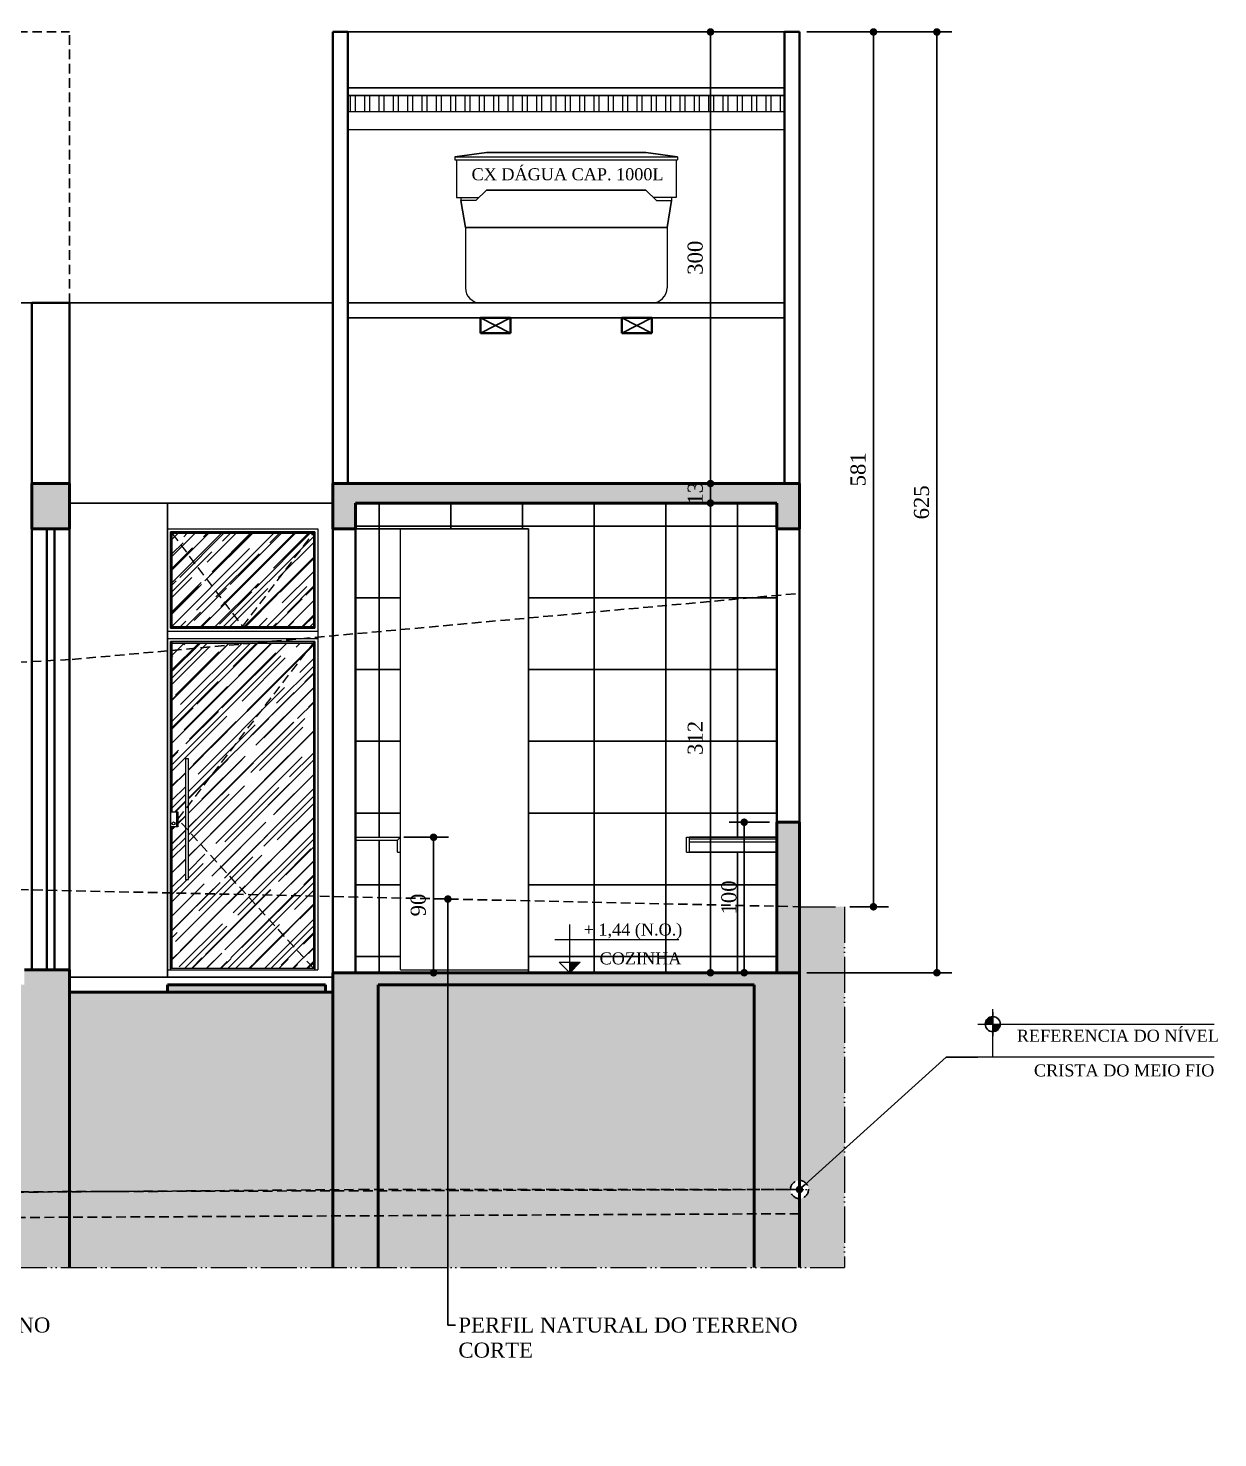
# Model space of a CAD drawing. Header units: millimetres. Extents: x 81693 to 98868, y 6565 to 11437.
# Drawn here: x 91499 to 92290, y 9524 to 10461 of the extents above; entities that cross this region are included whole.
import ezdxf
from ezdxf import colors
from ezdxf.entities.mleader import LeaderData, LeaderLine
from ezdxf.math import Vec2, Vec3

# ---------------------------------------------------------------- set-up
doc = ezdxf.new("R2010")
doc.units = ezdxf.units.MM
for name, pattern in [('ACAD_ISO05W100', [33, 24, -3, 0, -3, 0, -3]), ('ACAD_ISO06W100', [36, 24, -3, 0, -3, 0, -3, 0, -3]), ('HIDDEN', [9.525, 6.35, -3.175])]:
    doc.linetypes.add(name, pattern=pattern)
for name, color, linetype, lineweight in [('Cotas', 12, 'Continuous', 5), ('Fachadas - Varanda', 3, 'Continuous', 30), ('Hachura', 1, 'Continuous', 9), ('Parede Baixa', 5, 'Continuous', 50), ('Parede Corte', 4, 'Continuous', 40), ('Perfil Natural-1', 241, 'HIDDEN', 25), ('Perfil Natural-2', 40, 'HIDDEN', 25), ('Perfil Natural-4', 150, 'HIDDEN', 25), ('Pisos', 55, 'Continuous', 5), ('Pisos Externos', 15, 'Continuous', 9), ('Portas - Janelas', 2, 'Continuous', 20), ('Projeção Balanço', 2, 'ACAD_ISO05W100', 20), ('Projeção Portas', 55, 'HIDDEN', 5)]:
    doc.layers.add(name, color=color, linetype=linetype, lineweight=lineweight)
for name, color, linetype in [('Grama', 84, 'Continuous'), ('Hachuria - Moveis', 1, 'Continuous'), ('Piso', 55, 'Continuous'), ('Piso Lay-out', 19, 'Continuous'), ('PN010', 1, 'Continuous'), ('PORTAS', 3, 'Continuous'), ('Portas-Cotas', 2, 'Continuous'), ('Projeção Janela - Viga', 1, 'HIDDEN'), ('Projeção perfil', 74, 'HIDDEN'), ('Texto', 2, 'Continuous')]:
    doc.layers.add(name, color=color, linetype=linetype)
doc.styles.get("Standard").update_dxf_attribs({"font": 'romantic.ttf', "height": 10})
doc.styles.add('Valéria', font='romantic.ttf', dxfattribs={"height": 10})
doc.styles.add('Valéria1', font='romantic.ttf', dxfattribs={"height": 10})
doc.dimstyles.new('Cota - 50', dxfattribs={"dimtxt": 10, "dimasz": 5, "dimexe": 10, "dimexo": 20, "dimgap": 5, "dimtad": 1, "dimtxsty": 'Valéria', "dimblk": 'DOT', "dimcen": 0, "dimclrd": 12, "dimclre": 12, "dimclrt": 2, "dimazin": 2, "dimtfac": 1, "dimtix": 1, "dimtmove": 0, "dimatfit": 3, "dimldrblk": 'DOT', "dimfxl": 1, "dimarcsym": 0})
pattern_1 = [(90, (27486.398, 7891.56), (-47.625, 1e-14), []), (180, (27486.398, 7891.56), (-1e-14, -47.625), [])]
pattern_2 = [(95, (27486.398, 7891.559), (14.009465, 11.755338), [1.905, -20.955]), (40, (27486.398, 7891.56), (-16.0018453, 11.017673), [1.524, -16.7640584]), (145.451445, (27487.565, 7892.539), (-1.99238, 22.77301), [1.619001, -17.8090245]), (91.1842, (27482.805, 7895.151), (22.141024, 16.195341), [2.8575, -31.4325]), (141.635558, (27484.65, 7896.5), (-0.708662, 34.282676), [2.428502, -26.713561]), (36.18415, (27482.805, 7895.15), (-0.708662, 34.282676), [2.285997, -25.145973]), (66, (27485.5, 7896.049), (17.951998, 3.489515), [1.905, -20.955]), (11, (27485.5, 7896.05), (-8.6539927, 17.3941193), [1.524, -16.764]), (116.451445, (27486.996, 7896.34), (9.298005, 20.8836343), [1.619001, -17.808994]), (82.5, (27486.3976, 7891.559), (-5.7605469, 6.1973414), [0, -16.5608, 0, -17.018, 0, -16.8275]), (52.5, (27486.398, 7891.559), (-2.3589727, 11.8087), [0, -9.7028, 0, -16.1798, 0, -6.4135]), (12.5, (27482.3924, 7887.554), (9.9927863, 9.18261956), [0, -6.35, 0, -19.812, 0, -26.289]), (2.5, (27480.596, 7885.758), (8.6763904, 12.2722393), [0, -8.255, 0, -13.1572, 0, -18.669])]

# ---------------------------------------------------------------- blocks, each defined once
blk = doc.blocks.new('_Dot')
at = {"color": 0, "linetype": 'ByBlock', "lineweight": -2}
blk.add_line((-0.5, 0), (-1, 0), dxfattribs=at)
at = {"color": 0, "linetype": 'ByBlock', "const_width": 0.5}
blk.add_lwpolyline([(-0.25, 0, 1), (0.25, 0, 1)], format="xyb", close=True, dxfattribs=at)
blk = doc.blocks.new('*D136')
at = {"layer": 'Cotas', "color": 12, "lineweight": -2, "transparency": 16777216}
for p, q in [((91976.75, 10145.35), (91942.63, 10145.35)), ((91952.63, 10140.35), (91952.63, 9838.35)), ((91976.75, 9833.35), (91942.63, 9833.35))]:
    blk.add_line(p, q, dxfattribs=at)
at = {"layer": 'Defpoints', "color": 0, "transparency": 16777216}
for p in [(91996.75, 10145.35), (91952.63, 9833.35), (91996.75, 9833.35)]:
    blk.add_point(p, dxfattribs=at)
at = {"layer": 'Cotas', "color": 12, "lineweight": -2, "transparency": 16777216, "xscale": 5, "yscale": 5, "zscale": 5}
for p, rotation in [((91952.63, 10145.35), 90), ((91952.63, 9833.35), 270)]:
    blk.add_blockref('_Dot', p, dxfattribs=dict(at, rotation=rotation))
at = {"layer": 'Cotas', "color": 2, "transparency": 16777216, "insert": (91942.53, 9989.35), "char_height": 10, "attachment_point": 5, "rotation": 90, "style": 'Valéria'}
blk.add_mtext('312', dxfattribs=at)
blk = doc.blocks.new('*D137')
at = {"layer": 'Cotas', "color": 12, "lineweight": -2, "transparency": 16777216}
for p, q in [((91991.75, 9933.35), (91965.02, 9933.35)), ((91975.02, 9928.35), (91975.02, 9838.35)), ((91991.75, 9833.35), (91965.02, 9833.35))]:
    blk.add_line(p, q, dxfattribs=at)
at = {"layer": 'Defpoints', "color": 0, "transparency": 16777216}
for p in [(92011.75, 9933.35), (91975.02, 9833.35), (92011.75, 9833.35)]:
    blk.add_point(p, dxfattribs=at)
at = {"layer": 'Cotas', "color": 12, "lineweight": -2, "transparency": 16777216, "xscale": 5, "yscale": 5, "zscale": 5}
for p, rotation in [((91975.02, 9933.35), 90), ((91975.02, 9833.35), 270)]:
    blk.add_blockref('_Dot', p, dxfattribs=dict(at, rotation=rotation))
at = {"layer": 'Cotas', "color": 2, "transparency": 16777216, "insert": (91964.91, 9883.35), "char_height": 10, "attachment_point": 5, "rotation": 90, "style": 'Valéria'}
blk.add_mtext('100', dxfattribs=at)
blk = doc.blocks.new('*D138')
at = {"layer": 'Cotas', "color": 12, "lineweight": -2, "transparency": 16777216}
for p, q in [((91952.63, 10163.35), (91952.63, 10168.35)), ((91976.75, 10158.35), (91942.63, 10158.35)), ((91952.63, 10145.35), (91952.63, 10158.35)), ((91976.75, 10145.35), (91942.63, 10145.35)), ((91952.63, 10140.35), (91952.63, 10135.35))]:
    blk.add_line(p, q, dxfattribs=at)
at = {"layer": 'Defpoints', "color": 0, "transparency": 16777216}
for p in [(91952.63, 10158.35), (91996.75, 10158.35), (91996.75, 10145.35)]:
    blk.add_point(p, dxfattribs=at)
at = {"layer": 'Cotas', "color": 12, "lineweight": -2, "transparency": 16777216, "xscale": 5, "yscale": 5, "zscale": 5}
for p, rotation in [((91952.63, 10158.35), 270), ((91952.63, 10145.35), 90)]:
    blk.add_blockref('_Dot', p, dxfattribs=dict(at, rotation=rotation))
at = {"layer": 'Cotas', "color": 2, "transparency": 16777216, "insert": (91942.53, 10151.85), "char_height": 10, "attachment_point": 5, "rotation": 90, "style": 'Valéria'}
blk.add_mtext('13', dxfattribs=at)
blk = doc.blocks.new('*D139')
at = {"layer": 'Cotas', "color": 12, "lineweight": -2, "transparency": 16777216}
for p, q in [((91976.75, 10458.35), (91942.63, 10458.35)), ((91952.63, 10163.35), (91952.63, 10453.35)), ((91976.75, 10158.35), (91942.63, 10158.35))]:
    blk.add_line(p, q, dxfattribs=at)
at = {"layer": 'Defpoints', "color": 0, "transparency": 16777216}
for p in [(91952.63, 10458.35), (91996.75, 10458.35), (91996.75, 10158.35)]:
    blk.add_point(p, dxfattribs=at)
at = {"layer": 'Cotas', "color": 12, "lineweight": -2, "transparency": 16777216, "xscale": 5, "yscale": 5, "zscale": 5}
for p, rotation in [((91952.63, 10458.35), 90), ((91952.63, 10158.35), 270)]:
    blk.add_blockref('_Dot', p, dxfattribs=dict(at, rotation=rotation))
at = {"layer": 'Cotas', "color": 2, "transparency": 16777216, "insert": (91942.52, 10308.35), "char_height": 10, "attachment_point": 5, "rotation": 90, "style": 'Valéria'}
blk.add_mtext('300', dxfattribs=at)
blk = doc.blocks.new('*D140')
at = {"layer": 'Cotas', "color": 12, "lineweight": -2, "transparency": 16777216}
for p, q in [((91748.83, 9923.35), (91778.65, 9923.35)), ((91768.65, 9918.35), (91768.65, 9838.35)), ((91766.75, 9833.35), (91778.65, 9833.35))]:
    blk.add_line(p, q, dxfattribs=at)
at = {"layer": 'Defpoints', "color": 0, "transparency": 16777216}
for p in [(91728.83, 9923.35), (91746.75, 9833.35), (91768.65, 9833.35)]:
    blk.add_point(p, dxfattribs=at)
at = {"layer": 'Cotas', "color": 12, "lineweight": -2, "transparency": 16777216, "xscale": 5, "yscale": 5, "zscale": 5}
for p, rotation in [((91768.65, 9923.35), 90), ((91768.65, 9833.35), 270)]:
    blk.add_blockref('_Dot', p, dxfattribs=dict(at, rotation=rotation))
at = {"layer": 'Cotas', "color": 2, "transparency": 16777216, "insert": (91758.48, 9878.35), "char_height": 10, "attachment_point": 5, "rotation": 90, "style": 'Valéria'}
blk.add_mtext('90', dxfattribs=at)
blk = doc.blocks.new('*D141')
at = {"layer": 'Cotas', "color": 12, "lineweight": -2, "transparency": 16777216}
for p, q in [((92016.75, 10458.35), (92070.93, 10458.35)), ((92060.93, 9882.18), (92060.93, 10453.35)), ((92045.24, 9877.18), (92070.93, 9877.18))]:
    blk.add_line(p, q, dxfattribs=at)
at = {"layer": 'Defpoints', "color": 0, "transparency": 16777216}
for p in [(91996.75, 10458.35), (92060.93, 10458.35), (92025.24, 9877.18)]:
    blk.add_point(p, dxfattribs=at)
at = {"layer": 'Cotas', "color": 12, "lineweight": -2, "transparency": 16777216, "xscale": 5, "yscale": 5, "zscale": 5}
for p, rotation in [((92060.93, 10458.35), 90), ((92060.93, 9877.18), 270)]:
    blk.add_blockref('_Dot', p, dxfattribs=dict(at, rotation=rotation))
at = {"layer": 'Cotas', "color": 2, "transparency": 16777216, "insert": (92050.74, 10167.77), "char_height": 10, "attachment_point": 5, "rotation": 90, "style": 'Valéria'}
blk.add_mtext('581', dxfattribs=at)
blk = doc.blocks.new('*D144')
at = {"layer": 'Cotas', "color": 12, "lineweight": -2, "transparency": 16777216}
for p, q in [((92016.75, 10458.35), (92113.08, 10458.35)), ((92103.08, 9838.35), (92103.08, 10453.35)), ((92016.75, 9833.35), (92113.08, 9833.35))]:
    blk.add_line(p, q, dxfattribs=at)
at = {"layer": 'Defpoints', "color": 0, "transparency": 16777216}
for p in [(91996.75, 10458.35), (92103.08, 10458.35), (91996.75, 9833.35)]:
    blk.add_point(p, dxfattribs=at)
at = {"layer": 'Cotas', "color": 12, "lineweight": -2, "transparency": 16777216, "xscale": 5, "yscale": 5, "zscale": 5}
for p, rotation in [((92103.08, 10458.35), 90), ((92103.08, 9833.35), 270)]:
    blk.add_blockref('_Dot', p, dxfattribs=dict(at, rotation=rotation))
at = {"layer": 'Cotas', "color": 2, "transparency": 16777216, "insert": (92092.89, 10145.85), "char_height": 10, "attachment_point": 5, "rotation": 90, "style": 'Valéria'}
blk.add_mtext('625', dxfattribs=at)

msp = doc.modelspace()

# ---------------------------------------------------------------- hatches: boundary and pattern name
at = {"layer": 'Grama', "transparency": 33554559}
h = msp.add_hatch(dxfattribs=at)
h.set_pattern_fill('AR-RROOF', color=33, scale=0.4, angle=45)
h.set_pattern_definition([(45, (27486.398, 7891.559), (8.6210459, 22.9894557), [152.4, -20.32, 50.8, -10.16]), (45, (27492.36, 7904.706), (-16.7391974, 2.3707876), [30.48, -3.3528, 60.96, -7.62]), (45, (27483.883, 7901.258), (32.5444482, 42.17128274), [81.28, -14.224, 40.64, -10.16])])
h.paths.add_polyline_path([(91688.754, 10125.3541), (91641.754, 10063.3541), (91688.754, 10063.3541)], flags=17)
h.paths.add_polyline_path([(91688.754, 10125.3541), (91594.754, 10125.3541), (91641.754, 10063.3541)])
h.paths.add_polyline_path([(91594.754, 10125.3541), (91594.754, 10063.3541), (91641.754, 10063.3541)], flags=17)
h.paths.add_polyline_path([(91688.754, 10052.3541), (91648.3191, 10052.3541), (91594.754, 10047.4859), (91594.754, 9940.3541), (91598.754, 9940.3541), (91598.754, 9935.3541), (91603.754, 9941.8541), (91603.754, 9975.3541), (91605.754, 9975.3541), (91605.754, 9944.4541)])
h.paths.add_polyline_path([(91648.3191, 10052.3541), (91594.754, 10052.3541), (91594.754, 10047.4859)], flags=17)
h.paths.add_polyline_path([(91603.754, 9929.8541), (91598.754, 9935.3541), (91598.754, 9930.3541), (91594.754, 9930.3541), (91594.754, 9886.3526), (91644.2917, 9885.2626), (91605.754, 9927.6541), (91605.754, 9895.3541), (91603.754, 9895.3541)])
h.paths.add_polyline_path([(91688.754, 10052.3541), (91605.754, 9944.4541), (91605.754, 9927.6541), (91644.2917, 9885.2626), (91688.754, 9884.2844)])
h.paths.add_polyline_path([(91603.754, 9941.8541), (91598.754, 9935.3541), (91603.754, 9929.8541)])
h.paths.add_polyline_path([(91688.754, 9884.2844), (91644.2917, 9885.2626), (91688.754, 9836.3541)], flags=17)
h.paths.add_polyline_path([(91644.2917, 9885.2626), (91594.754, 9886.3526), (91594.754, 9836.3541), (91688.754, 9836.3541)])
at = {"layer": 'Hachura'}
h = msp.add_hatch(dxfattribs=at)
h.set_pattern_fill('EARTH', color=256, scale=2, angle=45)
h.set_pattern_definition([(45, (27486.398, 7891.559), (2e-15, 17.9605122), [12.7, -12.7]), (45, (27483.03, 7894.927), (2e-15, 17.9605122), [12.7, -12.7]), (45, (27479.662, 7898.294), (2e-15, 17.9605122), [12.7, -12.7]), (135, (27479.662, 7900.539), (-17.9605122, 2e-15), [12.7, -12.7]), (135, (27483.03, 7903.907), (-17.9605122, 2e-15), [12.7, -12.7]), (135, (27486.398, 7907.275), (-17.9605122, 2e-15), [12.7, -12.7])])
h.paths.add_polyline_path([(90834.254, 9825.3541), (90551.754, 9825.3541), (90551.754, 9685.1345), (90786.6431, 9685.8134, -0.41562806), (90787.8955, 9687.067, -0.41280048), (90789.1431, 9685.8206), (90834.254, 9685.951)])
h.paths.add_polyline_path([(91004.254, 9825.3541), (90864.254, 9825.3541), (90864.254, 9686.0377), (91004.254, 9686.4423)])
h.paths.add_polyline_path([(91281.6675, 9825.3541), (91034.254, 9825.3541), (91034.254, 9686.529), (91281.6675, 9687.2441)])
h.paths.add_polyline_path([(91496.754, 9820.3541), (91351.754, 9820.3541), (91351.754, 9687.4466), (91496.754, 9687.8657)])
h.paths.add_polyline_path([(91321.754, 9825.3541), (91281.6675, 9825.3541), (91281.6675, 9687.2441), (91321.754, 9687.3599)])
h.paths.add_polyline_path([(91701.754, 9820.3541), (91526.754, 9820.3541), (91526.754, 9687.9524), (91556.2851, 9688.0378), (91701.754, 9689.1727)])
h.paths.add_polyline_path([(91778.1399, 9825.3541), (91731.754, 9825.3541), (91731.754, 9689.3541), (91778.1399, 9689.3541)])
h.paths.add_polyline_path([(91981.754, 9825.3541), (91778.1399, 9825.3541), (91778.1399, 9689.3541), (91981.754, 9689.3541)])
h.paths.add_polyline_path([(92041.754, 9877.1778), (92011.754, 9877.1778), (92011.754, 9695.3541, -0.21227182), (92016.2084, 9693.3738), (92041.754, 9716.4255)])
h.paths.add_polyline_path([(91981.754, 9689.2674), (91778.1399, 9688.6789), (91778.1399, 9672.1431), (91981.754, 9673.1226)])
h.paths.add_polyline_path([(91981.754, 9673.1226), (91778.1399, 9672.1431), (91778.1399, 9637.4608), (91981.754, 9637.4608)])
h.paths.add_polyline_path([(92041.754, 9716.4255), (92016.2084, 9693.3738, -0.18562087), (92017.754, 9689.3541, -0.41421356), (92011.754, 9683.3541), (92011.754, 9680.3541), (92011.754, 9637.4608), (92041.754, 9637.4608)])
h.paths.add_polyline_path([(91778.1399, 9688.6789), (91731.754, 9688.5449), (91731.754, 9671.9199), (91778.1399, 9672.1431)])
h.paths.add_polyline_path([(91778.1399, 9672.1431), (91731.754, 9671.9199), (91731.754, 9637.4608), (91778.1399, 9637.4608)])
h.paths.add_polyline_path([(91778.1399, 9688.6789), (91778.1399, 9689.3541), (91731.754, 9689.3541), (91731.754, 9688.5449)])
h.paths.add_polyline_path([(91701.754, 9689.1727), (91556.2851, 9688.0378), (91701.754, 9688.4582)], flags=17)
h.paths.add_polyline_path([(91701.754, 9688.4582), (91556.2851, 9688.0378), (91526.754, 9687.8074), (91526.754, 9670.9338), (91701.754, 9671.7756)])
h.paths.add_polyline_path([(91701.754, 9671.7756), (91526.754, 9670.9338), (91526.754, 9637.4608), (91701.754, 9637.4608)])
h.paths.add_polyline_path([(91496.754, 9687.5733), (91496.754, 9687.8657), (91351.754, 9687.4466), (91351.754, 9686.4421)])
h.paths.add_polyline_path([(91496.754, 9687.5733), (91351.754, 9686.4421), (91351.754, 9670.0919), (91496.754, 9670.7894)])
h.paths.add_polyline_path([(91496.754, 9670.7894), (91351.754, 9670.0919), (91351.754, 9637.4608), (91496.754, 9637.4608)])
h.paths.add_polyline_path([(91281.6675, 9685.8953), (91077.5004, 9684.3024, -0.41784761), (91076.2447, 9683.0427, -0.41058882), (91075.0004, 9684.2829), (91034.254, 9683.965), (91034.254, 9668.5646), (91184.0632, 9669.2852, -0.45134528), (91185.3034, 9670.6912, -0.44845315), (91186.5451, 9669.2972), (91281.6675, 9669.7548)])
h.paths.add_polyline_path([(91281.6675, 9685.8953), (91281.6675, 9687.2441), (91034.254, 9686.529), (91034.254, 9683.965), (91075.0004, 9684.2829, -0.41784761), (91076.2561, 9685.5426, -0.41058882), (91077.5004, 9684.3024)])
h.paths.add_polyline_path([(91321.754, 9687.3599), (91281.6675, 9687.2441), (91281.6675, 9685.8953), (91321.754, 9686.208)])
h.paths.add_polyline_path([(91321.754, 9686.208), (91281.6675, 9685.8953), (91281.6675, 9669.7548), (91321.754, 9669.9476)])
h.paths.add_polyline_path([(91321.754, 9669.9476), (91281.6675, 9669.7548), (91281.6675, 9637.4608), (91321.754, 9637.4608)])
h.paths.add_polyline_path([(91281.6675, 9669.7548), (91186.5451, 9669.2972, -0.38078336), (91185.3034, 9668.1912, -0.37803184), (91184.0632, 9669.2852), (91076.1791, 9668.7662), (91076.0354, 9637.4608), (91281.6675, 9637.4608)])
h.paths.add_polyline_path([(91076.1791, 9668.7662), (91034.254, 9668.5646), (91034.254, 9637.4608), (91076.0354, 9637.4608)])
h.paths.add_polyline_path([(91004.254, 9686.4423), (90864.254, 9686.0377), (90864.254, 9682.6387), (91004.254, 9683.7309)])
h.paths.add_polyline_path([(91004.254, 9683.7309), (90864.254, 9682.6387), (90864.254, 9667.7468), (91004.254, 9668.4202)])
h.paths.add_polyline_path([(91004.254, 9668.4202), (90864.254, 9667.7468), (90864.254, 9637.4608), (91004.254, 9637.4608)])
h.paths.add_polyline_path([(90834.254, 9682.4046), (90834.254, 9685.951), (90789.1431, 9685.8206, -0.41562806), (90787.8907, 9684.567, -0.41280048), (90786.6431, 9685.8134), (90551.754, 9685.1345), (90551.754, 9680.2006)])
h.paths.add_polyline_path([(90787.8834, 9680.817), (90787.8858, 9682.0429), (90551.754, 9680.2006), (90551.754, 9666.2434), (90787.8574, 9667.3792)])
h.paths.add_polyline_path([(90787.8574, 9667.3792), (90551.754, 9666.2434), (90551.754, 9637.4608), (90787.7995, 9637.4608)])
h.paths.add_polyline_path([(90521.754, 9910.0039), (90491.754, 9910.0039), (90491.754, 9637.4608), (90521.754, 9637.4608)])
at = {"layer": 'Piso'}
h = msp.add_hatch(dxfattribs=at)
h.set_pattern_fill('ANSI37', color=256, scale=15, angle=45)
h.set_pattern_definition(pattern_1)
h.paths.add_polyline_path([(91996.754, 10084.0214), (91831.754, 10069.0255), (91831.754, 9881.1381), (91996.754, 9877.5079), (91996.754, 9913.3541), (91938.754, 9913.3541), (91936.754, 9913.3541), (91936.754, 9923.3541), (91938.754, 9923.3541), (91996.754, 9923.3541), (91996.754, 9933.3541)])
h.paths.add_polyline_path([(91996.754, 10128.3541), (91996.754, 10145.3541), (91716.754, 10145.3541), (91716.754, 10128.3541), (91831.754, 10128.3541), (91831.754, 10069.0255), (91996.754, 10084.0214)])
h.paths.add_polyline_path([(91953.2203, 9975.6115), (91953.2203, 10002.8009), (91931.6671, 10002.8009), (91931.6671, 9975.6115)], flags=24)
h.paths.add_polyline_path([(91975.6165, 9869.116), (91975.6165, 9896.3053), (91954.0632, 9896.3053), (91954.0632, 9869.116)], flags=9)
h = msp.add_hatch(dxfattribs=at)
h.set_pattern_fill('ANSI37', color=256, scale=15, angle=45)
h.set_pattern_definition(pattern_1)
h.paths.add_polyline_path([(91746.754, 10128.3541), (91716.754, 10128.3541), (91716.754, 10058.5738), (91746.754, 10061.3003)])
h.paths.add_polyline_path([(91746.754, 10061.3003), (91716.754, 10058.5738), (91716.754, 9923.3541), (91746.754, 9923.3541)])
h.paths.add_polyline_path([(91746.754, 9913.3541), (91744.754, 9913.3541), (91744.754, 9921.3541), (91716.754, 9921.3541), (91716.754, 9883.6683), (91746.754, 9883.0083)])
h.paths.add_polyline_path([(91746.754, 9883.0083), (91716.754, 9883.6683), (91716.754, 9833.3541), (91778.1399, 9833.3541), (91778.1399, 9835.3541), (91746.754, 9835.3541)])
h = msp.add_hatch(dxfattribs=at)
h.set_pattern_fill('ANSI37', color=256, scale=15, angle=45)
h.set_pattern_definition(pattern_1)
h.paths.add_polyline_path([(91996.754, 9877.5079), (91831.754, 9881.1381), (91831.754, 9833.3541), (91859.0958, 9833.3541), (91852.0958, 9840.3541), (91866.0958, 9840.3541), (91859.0958, 9833.3541), (91996.754, 9833.3541)])
h.paths.add_polyline_path([(91975.6165, 9869.116), (91975.6165, 9896.3053), (91954.0632, 9896.3053), (91954.0632, 9869.116)], flags=9)
h.paths.add_polyline_path([(91865.9897, 9853.4136), (91934.1791, 9853.4136), (91934.1791, 9870.6562), (91865.9897, 9870.6562)], flags=24)
h.paths.add_polyline_path([(91876.5578, 9834.2606), (91933.8004, 9834.2606), (91933.8004, 9851.5032), (91876.5578, 9851.5032)], flags=24)
at = {"layer": 'Pisos Externos'}
h = msp.add_hatch(dxfattribs=at)
h.set_pattern_fill('ANSI32', color=256, angle=45)
h.set_pattern_definition([(90, (27486.398, 7891.559), (-9.525, 2e-15), []), (90, (27489.573, 7894.734), (-9.525, 2e-15), [])])
h.paths.add_polyline_path([(92001.754, 10416.1147), (91711.754, 10416.1147), (91711.754, 10405.3541), (92001.754, 10405.3541)])
at = {"layer": 'Portas - Janelas'}
msp.add_hatch(color=256, dxfattribs=at).paths.add_polyline_path([(91866.0958, 9840.3541), (91859.0958, 9840.3541), (91859.0958, 9833.3541)])
h = msp.add_hatch(color=256, dxfattribs=at)
edge = h.paths.add_edge_path()
edge.add_arc((92140.1831, 9799.2378), 5, 90, 180)
edge.add_line((92135.1831, 9799.2378), (92140.1831, 9799.2378))
edge.add_line((92140.1831, 9799.2378), (92140.1831, 9804.2378))
edge = h.paths.add_edge_path()
edge.add_arc((92140.1831, 9799.2378), 5, 270, 360)
edge.add_line((92145.1831, 9799.2378), (92140.1831, 9799.2378))
edge.add_line((92140.1831, 9799.2378), (92140.1831, 9794.2378))
at = {"layer": 'Portas-Cotas'}
h = msp.add_hatch(dxfattribs=at)
h.set_pattern_fill('AR-CONC', color=256, scale=0.1, angle=45)
h.set_pattern_definition(pattern_2)
h.paths.add_polyline_path([(91351.754, 10158.3541), (90521.754, 10158.3541), (90521.754, 10128.3541), (90536.754, 10128.3541), (90536.754, 10145.3541), (90841.754, 10145.3541), (90841.754, 10128.3541), (90856.754, 10128.3541), (90856.754, 10145.3541), (91006.754, 10145.3541), (91006.754, 10128.3541), (91031.754, 10128.3541), (91031.754, 10145.3541), (91336.754, 10145.3541), (91336.754, 10128.3541), (91351.754, 10128.3541)])
h.paths.add_polyline_path([(91526.754, 10158.3541), (91501.754, 10158.3541), (91501.754, 10128.3541), (91526.754, 10128.3541)])
h.paths.add_polyline_path([(92011.754, 10158.3541), (91701.754, 10158.3541), (91701.754, 10128.3541), (91716.754, 10128.3541), (91716.754, 10145.3541), (91996.754, 10145.3541), (91996.754, 10128.3541), (92011.754, 10128.3541)])
h.paths.add_polyline_path([(91953.2203, 10141.6396), (91953.2203, 10161.4325), (91931.6671, 10161.4325), (91931.6671, 10141.6396)], flags=9)
h = msp.add_hatch(dxfattribs=at)
h.set_pattern_fill('AR-CONC', color=256, scale=0.1, angle=45)
h.set_pattern_definition(pattern_2)
h.paths.add_polyline_path([(91526.754, 9835.3541), (91496.754, 9835.3541), (91496.754, 9825.3541), (91351.754, 9825.3541), (91351.754, 9835.3541), (91281.6675, 9835.3541), (91281.6675, 9825.3541), (91321.754, 9825.3541), (91321.754, 9687.3599), (91351.754, 9687.4466), (91351.754, 9820.3541), (91496.754, 9820.3541), (91496.754, 9687.8657), (91526.754, 9687.9524)])
h.paths.add_polyline_path([(91526.754, 9687.8074), (91496.754, 9687.5733), (91496.754, 9670.7894), (91526.754, 9670.9338)])
h.paths.add_polyline_path([(91526.754, 9670.9338), (91496.754, 9670.7894), (91496.754, 9637.4608), (91526.754, 9637.4608)])
h.paths.add_polyline_path([(91526.754, 9687.8074), (91526.754, 9687.9524), (91496.754, 9687.8657), (91496.754, 9687.5733)], flags=17)
h.paths.add_polyline_path([(91351.754, 9687.4466), (91321.754, 9687.3599), (91321.754, 9686.208), (91351.754, 9686.4421)])
h.paths.add_polyline_path([(91351.754, 9686.4421), (91321.754, 9686.208), (91321.754, 9669.9476), (91351.754, 9670.0919)])
h.paths.add_polyline_path([(91351.754, 9670.0919), (91321.754, 9669.9476), (91321.754, 9637.4608), (91351.754, 9637.4608)])
h.paths.add_polyline_path([(91696.754, 9825.3541), (91591.754, 9825.3541), (91591.754, 9820.3541), (91696.754, 9820.3541)])
h.paths.add_polyline_path([(91731.754, 9825.3541), (91778.1399, 9825.3541), (91778.1399, 9833.3541), (91701.754, 9833.3541), (91701.754, 9689.1727), (91725.0135, 9689.3541), (91731.754, 9689.3541)])
h.paths.add_polyline_path([(91731.754, 9689.3541), (91725.0135, 9689.3541), (91701.754, 9689.1727), (91701.754, 9688.4582), (91731.754, 9688.5449)])
h.paths.add_polyline_path([(91731.754, 9688.5449), (91701.754, 9688.4582), (91701.754, 9671.7756), (91731.754, 9671.9199)])
h.paths.add_polyline_path([(91731.754, 9671.9199), (91701.754, 9671.7756), (91701.754, 9637.4608), (91731.754, 9637.4608)])
h.paths.add_polyline_path([(92005.754, 9689.3368), (91981.754, 9689.2674), (91981.754, 9673.1226), (92011.754, 9673.2669), (92011.754, 9683.3541, -0.41336731)])
h.paths.add_polyline_path([(92005.754, 9689.3368, -0.00072254), (92005.754, 9689.3541), (92002.754, 9689.3541), (91981.754, 9689.3541), (91981.754, 9689.2674)])
h.paths.add_polyline_path([(92011.754, 9833.3541), (91778.1399, 9833.3541), (91778.1399, 9825.3541), (91981.754, 9825.3541), (91981.754, 9689.3541), (92005.754, 9689.3541, -0.41421356), (92011.754, 9695.3541), (92011.754, 9698.3541)])
h.paths.add_polyline_path([(92011.754, 9673.2669), (91981.754, 9673.1226), (91981.754, 9637.4608), (92011.754, 9637.4608)])
h.paths.add_polyline_path([(91281.6675, 9835.3541), (91006.754, 9835.3541), (91006.754, 9833.3541), (90856.754, 9833.3541), (90856.754, 9835.3541), (90521.754, 9835.3541), (90521.754, 9685.0478), (90551.754, 9685.1345), (90551.754, 9825.3541), (90834.254, 9825.3541), (90834.254, 9685.951), (90864.254, 9686.0377), (90864.254, 9825.3541), (91004.254, 9825.3541), (91004.254, 9686.4423), (91034.254, 9686.529), (91034.254, 9825.3541), (91281.6675, 9825.3541)])
h.paths.add_polyline_path([(91034.254, 9686.529), (91004.254, 9686.4423), (91004.254, 9683.7309), (91034.254, 9683.965)])
h.paths.add_polyline_path([(91034.254, 9683.965), (91004.254, 9683.7309), (91004.254, 9668.4202), (91034.254, 9668.5646)])
h.paths.add_polyline_path([(91034.254, 9668.5646), (91004.254, 9668.4202), (91004.254, 9637.4608), (91034.254, 9637.4608)])
h.paths.add_polyline_path([(90864.254, 9686.0377), (90834.254, 9685.951), (90834.254, 9682.4046), (90864.254, 9682.6387)])
h.paths.add_polyline_path([(90864.254, 9682.6387), (90834.254, 9682.4046), (90834.254, 9667.6024), (90864.254, 9667.7468)])
h.paths.add_polyline_path([(90864.254, 9667.7468), (90834.254, 9667.6024), (90834.254, 9637.4608), (90864.254, 9637.4608)])
h.paths.add_polyline_path([(90551.754, 9685.1345), (90521.754, 9685.0478), (90521.754, 9679.9666), (90551.754, 9680.2006)])
h.paths.add_polyline_path([(90551.754, 9680.2006), (90521.754, 9679.9666), (90521.754, 9666.0991), (90551.754, 9666.2434)])
h.paths.add_polyline_path([(90551.754, 9666.2434), (90521.754, 9666.0991), (90521.754, 9637.4608), (90551.754, 9637.4608)])
h.paths.add_polyline_path([(90536.754, 9933.3541), (90521.754, 9933.3541), (90521.754, 9909.9604), (90536.754, 9909.6304)])
h.paths.add_polyline_path([(90536.754, 9909.6304), (90521.754, 9909.9604), (90521.754, 9835.3541), (90536.754, 9835.3541)])
h.paths.add_polyline_path([(92011.754, 9933.3541), (91996.754, 9933.3541), (91996.754, 9877.5079), (92011.754, 9877.1778)])
h.paths.add_polyline_path([(92011.754, 9877.1778), (91996.754, 9877.5079), (91996.754, 9833.3541), (92011.754, 9833.3541)])

# ---------------------------------------------------------------- linework, layer by layer
at = {"layer": 'Cotas'}
msp.add_line((92287.4156, 9777.2378), (92130.1831, 9777.2378), dxfattribs=at)
at = {"layer": 'Fachadas - Varanda'}
for p, q in [((92001.754, 10421.1397), (91711.754, 10421.1397)), ((92001.754, 10416.1147), (91711.754, 10416.1147)), ((91351.754, 10278.3541), (91501.754, 10278.3541)), ((91526.754, 10278.3541), (91701.754, 10278.3541)), ((91711.754, 10278.3541), (92001.754, 10278.3541)), ((91711.754, 10268.3541), (92001.754, 10268.3541)), ((91526.754, 10145.3541), (91701.754, 10145.3541)), ((91591.754, 10145.3541), (91591.754, 9830.3541)), ((91716.754, 10128.3541), (91831.754, 10128.3541)), ((91831.754, 9833.3541), (91831.754, 10128.3541)), ((91701.754, 9830.3541), (91526.754, 9830.3541))]:
    msp.add_line(p, q, dxfattribs=at)
at = {"layer": 'Hachura'}
for p, q in [((91859.0958, 9833.3541), (91859.0958, 9865.3541)), ((91849.0958, 9855.3541), (91931.611, 9855.3541)), ((91852.0958, 9840.3541), (91866.0958, 9840.3541)), ((91852.0958, 9840.3541), (91859.0958, 9833.3541)), ((91866.0958, 9840.3541), (91859.0958, 9833.3541)), ((92140.1831, 9777.2378), (92140.1831, 9809.2378)), ((92130.1831, 9799.2378), (92287.4156, 9799.2378))]:
    msp.add_line(p, q, dxfattribs=at)
at = {"layer": 'Hachuria - Moveis'}
msp.add_circle((92140.1831, 9799.2378), 5, dxfattribs=at)
at = {"layer": 'Parede Baixa'}
for p, q in [((91501.754, 10128.3541), (91501.754, 10158.3541)), ((91526.754, 10158.3541), (91501.754, 10158.3541)), ((91526.754, 10128.3541), (91526.754, 10158.3541)), ((91701.754, 10158.3541), (92011.754, 10158.3541)), ((91701.754, 10158.3541), (91701.754, 10128.3541)), ((92011.754, 10128.3541), (92011.754, 10158.3541)), ((91716.754, 10145.3541), (91996.754, 10145.3541)), ((91716.754, 10145.3541), (91716.754, 10128.3541)), ((91996.754, 10128.3541), (91996.754, 10145.3541)), ((91501.754, 10128.3541), (91526.754, 10128.3541)), ((91701.754, 10128.3541), (91716.754, 10128.3541)), ((91996.754, 10128.3541), (92011.754, 10128.3541)), ((91996.754, 9933.3541), (92011.754, 9933.3541)), ((91996.754, 9933.3541), (91996.754, 9833.3541)), ((92011.754, 9933.3541), (92011.754, 9637.4608)), ((91496.754, 9835.3541), (91526.754, 9835.3541)), ((91526.754, 9835.3541), (91526.754, 9637.4608)), ((91701.754, 9833.3541), (91701.754, 9637.4608)), ((91701.754, 9833.3541), (92011.754, 9833.3541)), ((91696.754, 9825.3541), (91591.754, 9825.3541)), ((91731.754, 9825.3541), (91981.754, 9825.3541)), ((91731.754, 9825.3541), (91731.754, 9637.4608)), ((91981.754, 9825.3541), (91981.754, 9637.4608)), ((91701.754, 9820.3541), (91526.754, 9820.3541))]:
    msp.add_line(p, q, dxfattribs=at)
for points in [[(91591.754, 9825.3541), (91591.754, 9820.3541)], [(91696.754, 9820.3541), (91696.754, 9825.3541)]]:
    msp.add_lwpolyline(points, dxfattribs=at)
at = {"layer": 'Parede Corte'}
for p, q in [((91701.754, 10458.3541), (91711.754, 10458.3541)), ((91701.754, 10458.3541), (91701.754, 10158.3541)), ((91711.754, 10458.3541), (91711.754, 10158.3541)), ((92001.754, 10458.3541), (92011.754, 10458.3541)), ((92001.754, 10458.3541), (92001.754, 10158.3541)), ((92011.754, 10458.3541), (92011.754, 10158.3541)), ((91501.754, 10158.3541), (91501.754, 10278.3541)), ((91501.754, 10278.3541), (91526.754, 10278.3541)), ((91526.754, 10158.3541), (91526.754, 10278.3541)), ((91799.754, 10268.3541, 9904), (91799.754, 10258.3541, 9904)), ((91819.754, 10268.3541), (91799.754, 10268.3541)), ((91893.754, 10268.3541, 9904), (91893.754, 10258.3541, 9904)), ((91913.754, 10268.3541), (91893.754, 10268.3541)), ((91799.754, 10258.3541, 9904), (91819.754, 10258.3541, 9904)), ((91893.754, 10258.3541, 9904), (91913.754, 10258.3541, 9904)), ((91501.754, 9835.3541), (91501.754, 10128.3541)), ((91511.754, 9835.3541), (91511.754, 10128.3541)), ((91516.754, 9835.3541), (91516.754, 10128.3541)), ((91526.754, 9835.3541), (91526.754, 10128.3541)), ((91701.754, 10128.3541), (91701.754, 9833.3541)), ((91716.754, 10128.3541), (91716.754, 9833.3541)), ((91996.754, 9933.3541), (91996.754, 10128.3541)), ((92011.754, 9933.3541), (92011.754, 10128.3541))]:
    msp.add_line(p, q, dxfattribs=at)
at = {"layer": 'Parede Corte', "elevation": 9904}
for points in [[(91819.754, 10258.3541), (91819.754, 10258.3541), (91819.754, 10268.3541), (91819.754, 10268.3541)], [(91913.754, 10258.3541), (91913.754, 10258.3541), (91913.754, 10268.3541), (91913.754, 10268.3541)]]:
    msp.add_lwpolyline(points, close=True, dxfattribs=at)
at = {"layer": 'Perfil Natural-1'}
msp.add_line((90521.754, 9685.0478), (92011.754, 9689.3541), dxfattribs=at)
at = {"layer": 'Perfil Natural-2'}
msp.add_lwpolyline([(92011.754, 9673.2669), (90521.754, 9666.0991)], dxfattribs=at)
at = {"layer": 'Perfil Natural-4'}
msp.add_lwpolyline([(92011.754, 9689.3541), (91725.0135, 9689.3541), (90521.754, 9679.9666)], dxfattribs=at)
at = {"layer": 'Piso'}
for p, q in [((91819.754, 10258.3541, 9904), (91799.754, 10268.3541, 9904)), ((91819.754, 10268.3541, 9904), (91799.754, 10258.3541, 9904)), ((91799.754, 10258.3541), (91819.754, 10268.3541)), ((91799.754, 10268.3541), (91819.754, 10258.3541)), ((91893.754, 10258.3541), (91913.754, 10268.3541)), ((91893.754, 10268.3541), (91913.754, 10258.3541))]:
    msp.add_line(p, q, dxfattribs=at)
at = {"layer": 'Pisos'}
for p, q in [((91913.754, 10258.3541, 9904), (91893.754, 10268.3541, 9904)), ((91913.754, 10268.3541, 9904), (91893.754, 10258.3541, 9904))]:
    msp.add_line(p, q, dxfattribs=at)
at = {"layer": 'Pisos Externos'}
for p, q in [((91593.754, 10125.3541), (91689.754, 10125.3541)), ((91594.754, 10126.3541), (91594.754, 10062.3541)), ((91688.754, 10126.3541), (91688.754, 10062.3541)), ((91593.754, 10063.3541), (91689.754, 10063.3541)), ((91593.754, 10052.3541), (91689.754, 10052.3541)), ((91594.754, 10053.3541), (91594.754, 9940.3541)), ((91688.754, 10053.3541), (91688.754, 9836.3541)), ((91593.754, 9940.3541), (91598.754, 9940.3541)), ((91597.754, 9940.3541), (91597.754, 9930.3541)), ((91598.754, 9940.3541), (91598.754, 9930.3541)), ((91598.754, 9930.3541), (91593.754, 9930.3541)), ((91594.754, 9930.3541), (91594.754, 9836.3541)), ((91603.754, 9895.3541), (91605.754, 9895.3541)), ((91593.754, 9836.3541), (91689.754, 9836.3541))]:
    msp.add_line(p, q, dxfattribs=at)
for points in [[(91603.754, 9975.3541), (91603.754, 9895.3541)], [(91605.754, 9895.3541), (91605.754, 9975.3541), (91603.754, 9975.3541)]]:
    msp.add_lwpolyline(points, dxfattribs=at)
msp.add_circle((91595.8302, 9932.558), 1, dxfattribs=at)
at = {"layer": 'PN010'}
for p, q in [((91593.754, 10126.3541), (91689.754, 10126.3541)), ((91593.754, 10126.3541), (91593.754, 10062.3541)), ((91689.754, 10126.3541), (91689.754, 10062.3541)), ((91593.754, 10062.3541), (91689.754, 10062.3541)), ((91593.754, 10053.3541), (91593.754, 9835.3541)), ((91593.754, 10053.3541), (91689.754, 10053.3541)), ((91689.754, 10053.3541), (91689.754, 9835.3541)), ((91938.754, 9923.3541), (91996.754, 9923.3541)), ((91938.754, 9913.3541), (91996.754, 9913.3541)), ((92140.1831, 9807.2378), (92140.1831, 9791.2378))]:
    msp.add_line(p, q, dxfattribs=at)
at = {"layer": 'PORTAS', "color": 2, "linetype": 'Continuous'}
msp.add_line((91711.754, 10458.3541), (92001.754, 10458.3541), dxfattribs=at)
at = {"layer": 'Portas - Janelas'}
for p, q in [((92001.754, 10405.3541), (91711.754, 10405.3541)), ((92001.754, 10393.3541), (91711.754, 10393.3541)), ((91782.754, 10375.3541, -9904), (91803.754, 10378.3541, -9904)), ((91803.754, 10378.3541), (91782.754, 10375.3541)), ((91803.754, 10378.3541, -9904), (91909.754, 10378.3541, -9904)), ((91909.754, 10378.3541), (91803.754, 10378.3541)), ((91930.754, 10375.3541), (91909.754, 10378.3541)), ((91909.754, 10378.3541, -9904), (91930.754, 10375.3541, -9904)), ((91782.754, 10375.3541), (91782.754, 10373.3541)), ((91782.754, 10375.3541, -9904), (91782.754, 10373.3541, -9904)), ((91782.754, 10375.3541, -9904), (91930.754, 10375.3541, -9904)), ((91782.754, 10373.3541, -9904), (91930.754, 10373.3541, -9904)), ((91783.754, 10373.3541), (91783.754, 10348.3541)), ((91783.754, 10373.3541, -9904), (91783.754, 10348.3541, -9904)), ((91929.754, 10373.3541), (91929.754, 10348.3541)), ((91929.754, 10373.3541, -9904), (91929.754, 10348.3541, -9904)), ((91930.754, 10375.3541), (91930.754, 10373.3541)), ((91930.754, 10375.3541, -9904), (91930.754, 10373.3541, -9904)), ((91783.754, 10348.3541, -9904), (91798.754, 10348.3541, -9904)), ((91783.754, 10348.3541), (91798.754, 10348.3541)), ((91786.754, 10348.3541), (91786.754, 10346.2831)), ((91786.754, 10348.3541, -9904), (91786.754, 10346.2831, -9904)), ((91796.6829, 10346.2831), (91803.754, 10353.3541)), ((91796.6829, 10346.2831, -9904), (91803.754, 10353.3541, -9904)), ((91803.754, 10353.3541, -9904), (91909.754, 10353.3541, -9904)), ((91909.754, 10353.3541), (91803.754, 10353.3541)), ((91916.825, 10346.2831), (91909.754, 10353.3541)), ((91916.825, 10346.2831, -9904), (91909.754, 10353.3541, -9904)), ((91929.754, 10348.3541), (91914.754, 10348.3541)), ((91929.754, 10348.3541, -9904), (91914.754, 10348.3541, -9904)), ((91926.754, 10348.3541), (91926.754, 10346.2831)), ((91926.754, 10348.3541, -9904), (91926.754, 10346.2831, -9904)), ((91796.6829, 10346.2831, -9904), (91786.754, 10346.2831, -9904)), ((91789.754, 10328.3541), (91786.754, 10346.2831)), ((91786.754, 10346.2831, -9904), (91789.754, 10328.3541, -9904)), ((91796.6829, 10346.2831), (91787.0646, 10346.2831)), ((91916.825, 10346.2831), (91926.754, 10346.2831)), ((91916.825, 10346.2831, -9904), (91926.4433, 10346.2831, -9904)), ((91926.754, 10346.2831), (91923.754, 10328.3541)), ((91923.754, 10328.3541, -9904), (91926.754, 10346.2831, -9904)), ((91789.754, 10328.3541), (91789.754, 10288.3541)), ((91789.754, 10328.3541), (91923.754, 10328.3541)), ((91789.754, 10328.3541, -9904), (91789.754, 10288.3541, -9904)), ((91923.754, 10328.3541, -9904), (91789.754, 10328.3541, -9904)), ((91923.754, 10328.3541), (91923.754, 10288.3541)), ((91923.754, 10328.3541, -9904), (91923.754, 10288.3541, -9904)), ((91591.754, 10128.3541), (91691.754, 10128.3541)), ((91691.754, 10128.3541), (91691.754, 9835.3541)), ((91746.754, 9835.3541), (91746.754, 10128.3541)), ((91591.754, 10060.3541), (91691.754, 10060.3541)), ((91591.754, 10055.3541), (91691.754, 10055.3541)), ((91716.754, 9923.3541), (91746.754, 9923.3541)), ((91716.754, 9921.3541), (91744.754, 9921.3541)), ((91744.754, 9921.3541), (91746.754, 9923.3541)), ((91744.754, 9913.3541), (91744.754, 9921.3541)), ((91936.754, 9913.3541), (91936.754, 9923.3541)), ((91936.754, 9913.3541), (91936.754, 9923.3541)), ((91936.754, 9923.3541), (91938.754, 9923.3541)), ((91938.754, 9913.3541), (91938.754, 9923.3541)), ((91938.754, 9922.3541), (91996.754, 9922.3541)), ((91938.754, 9913.3541), (91938.754, 9921.3541)), ((91938.754, 9920.3541), (91996.754, 9920.3541)), ((91744.754, 9913.3541), (91746.754, 9913.3541)), ((91936.754, 9913.3541), (91938.754, 9913.3541)), ((91591.754, 9835.3541), (91691.754, 9835.3541)), ((91746.754, 9835.3541), (91831.754, 9835.3541))]:
    msp.add_line(p, q, dxfattribs=at)
for centre, start, end in [((91799.754, 10288.3541), 180, 270), ((91799.754, 10288.3541, -9904), 180, 270), ((91913.754, 10288.3541), 270, 0), ((91913.754, 10288.3541, -9904), 270, 0)]:
    msp.add_arc(centre, 10, start, end, dxfattribs=at)
at = {"layer": 'Projeção Balanço'}
for p, q in [((92011.754, 9877.1778), (92041.754, 9877.1778)), ((92041.754, 9877.1778), (92041.754, 9637.4608)), ((90491.754, 9637.4608), (92041.754, 9637.4608))]:
    msp.add_line(p, q, dxfattribs=at)
at = {"layer": 'Projeção Balanço', "color": 1, "linetype": 'ACAD_ISO06W100', "ltscale": 0.5}
for p, q in [((92011.754, 9698.3541), (92011.754, 9680.3541)), ((92002.754, 9689.3541), (92020.754, 9689.3541))]:
    msp.add_line(p, q, dxfattribs=at)
at = {"layer": 'Projeção Janela - Viga'}
for p, q in [((91206.754, 10458.3541), (91526.754, 10458.3541)), ((91526.754, 10278.3541), (91526.754, 10458.3541)), ((90521.754, 9909.9604), (92011.754, 9877.1778))]:
    msp.add_line(p, q, dxfattribs=at)
msp.add_circle((92011.754, 9689.3541), 6, dxfattribs=at)
at = {"layer": 'Projeção perfil'}
msp.add_lwpolyline([(90521.754, 9991.4608), (91528.4593, 10041.4608), (92011.754, 10085.3846)], dxfattribs=at)
at = {"layer": 'Projeção Portas'}
for p, q in [((91594.754, 10125.3541), (91641.754, 10063.3541)), ((91641.754, 10063.3541), (91688.754, 10125.3541)), ((91598.754, 9935.3541), (91688.754, 10052.3541)), ((91688.754, 9836.3541), (91598.754, 9935.3541))]:
    msp.add_line(p, q, dxfattribs=at)

# ---------------------------------------------------------------- texts
at = {"layer": 'Hachura'}
msp.add_text('CX DÁGUA CAP. 1000L', height=8, dxfattribs=at).set_placement((91793.8813, 10359.8096))
at = {"layer": 'Portas - Janelas', "char_height": 8, "attachment_point": 1}
for s, insert, style in [('+ 1,44 (N.O.)', (91868.3447, 9866.0527), 'Valéria1'), ('COZINHA', (91878.9483, 9846.8997), 'Valéria')]:
    msp.add_mtext(s, dxfattribs=dict(at, insert=insert, style=style))
at = {"layer": 'Texto', "char_height": 8, "style": 'Valéria'}
for s, insert, attachment_point in [('  REFERENCIA DO NÍVEL', (92150.173, 9795.5187), 1), ('  CRISTA DO MEIO FIO', (92287.4156, 9772.4752), 3)]:
    msp.add_mtext(s, dxfattribs=dict(at, insert=insert, attachment_point=attachment_point))

# ---------------------------------------------------------------- dimensions: what is measured, and where the dimension line sits
at = {"layer": 'Cotas'}
for base, p1, p2, picture, middle in [((91952.6286, 10458.3541), (91996.754, 10158.3541), (91996.754, 10458.3541), '*D139', (91942.5176, 10308.3541)), ((92103.0801, 10458.3541), (91996.754, 9833.3541), (91996.754, 10458.3541), '*D144', (92092.8878, 10145.8541)), ((91952.6286, 10158.3541), (91996.754, 10145.3541), (91996.754, 10158.3541), '*D138', (91942.525, 10151.8541)), ((91952.6286, 9833.3541), (91996.754, 10145.3541), (91996.754, 9833.3541), '*D136', (91942.525, 9989.3541)), ((91975.0248, 9833.3541), (92011.754, 9933.3541), (92011.754, 9833.3541), '*D137', (91964.9138, 9883.3541)), ((91768.6454, 9833.3541), (91728.8252, 9923.3541), (91746.754, 9833.3541), '*D140', (91758.4753, 9878.3541))]:
    dim = msp.add_linear_dim(base=base, p1=p1, p2=p2, angle=90, dimstyle='Cota - 50', override={"dimfxl": 25.4}, dxfattribs=at)
    dim.commit()
    dim.dimension.update_dxf_attribs({"geometry": picture, "text_midpoint": middle})
dim = msp.add_linear_dim(base=(92060.9334, 10458.3541), p1=(92025.2373, 9877.1778), p2=(91996.754, 10458.3541), angle=90, text='581', dimstyle='Cota - 50', override={"dimfxl": 25.4}, dxfattribs=at)
dim.commit()
dim.dimension.update_dxf_attribs({"geometry": '*D141', "text_midpoint": (92050.7411, 10167.766)})

# ---------------------------------------------------------------- leaders
ml = msp.add_multileader_mtext('Standard', dxfattribs=at)
ml.set_content('PERFIL NATURAL DO TERRENO \\PCORTE', color=2, style='Valéria')
ml.set_leader_properties(color=15)
ml.set_arrow_properties(name='DOT')
ml.build(insert=Vec2(0, 0))
ml.multileader.update_dxf_attribs({"dogleg_length": 5, "arrow_head_size": 5})
ctx = ml.context
ctx.base_point, ctx.char_height, ctx.arrow_head_size, ctx.plane_origin = Vec3(91783.1399, 9599.2151), 10, 5, Vec3(91778.1399, 9990.9636)
notes = []
notes.append((ctx, [(0, (1, 1, 0), (91778.1399, 9599.2151), (1, 0), 5, [(0, [(91778.1399, 9882.3177)], 0, [])])]))
ctx.mtext.insert, ctx.mtext.flow_direction = Vec3(91785.1399, 9604.3186), 5
at = {"layer": 'Piso Lay-out'}
ml = msp.add_multileader_mtext('Standard', dxfattribs=at)
ml.set_content('PERFIL NATURAL DO TERRENO\\PFUNDO', color=2, style='Valéria')
ml.set_leader_properties(color=15)
ml.set_arrow_properties(name='DOT')
ml.build(insert=Vec2(0, 0))
ml.multileader.update_dxf_attribs({"dogleg_length": 5, "arrow_head_size": 5})
ctx = ml.context
ctx.base_point, ctx.char_height, ctx.arrow_head_size, ctx.plane_origin = Vec3(91286.6675, 9599.2151), 10, 5, Vec3(91280.7842, 9671.8826)
notes.append((ctx, [(0, (1, 1, 0), (91281.6675, 9599.2151), (1, 0), 5, [(0, [(91281.6675, 10029.2034)], 0, [])])]))
ctx.mtext.insert, ctx.mtext.flow_direction = Vec3(91288.6675, 9604.3186), 5
at = {"layer": 'Pisos Externos'}
ml = msp.add_multileader_mtext('Standard', dxfattribs=at)
ml.set_content('', color=2, style='Valéria')
ml.set_leader_properties(color=15)
ml.set_arrow_properties(name='DOT')
ml.build(insert=Vec2(0, 0))
ml.multileader.update_dxf_attribs({"dogleg_length": 5, "arrow_head_size": 5})
ctx = ml.context
ctx.base_point, ctx.char_height, ctx.arrow_head_size, ctx.plane_origin = Vec3(92130.1831, 9777.2378), 10, 5, Vec3(92103.4353, 9729.2792)
notes.append((ctx, [(1, (1, 1, 0), (92109.145, 9777.2378), (1, 0), 21.0381, [(0, [(92011.754, 9689.3541)], 0, [])])]))
ctx.mtext.insert, ctx.mtext.flow_direction = Vec3(92132.1831, 9782.2378), 5
for ctx, leaders in notes:
    for number, flags, end, landing, length, lines in leaders:
        leader = LeaderData()
        leader.index, (leader.has_last_leader_line, leader.has_dogleg_vector, leader.attachment_direction) = number, flags
        leader.last_leader_point, leader.dogleg_vector, leader.dogleg_length = Vec3(end), Vec3(landing), length
        for number, points, colour, breaks in lines:
            line = LeaderLine()
            line.index, line.vertices, line.color, line.breaks = number, Vec3.list(points), colors.encode_raw_color(colour), breaks
            leader.lines.append(line)
        ctx.leaders.append(leader)

doc.saveas('drawing.dxf')
